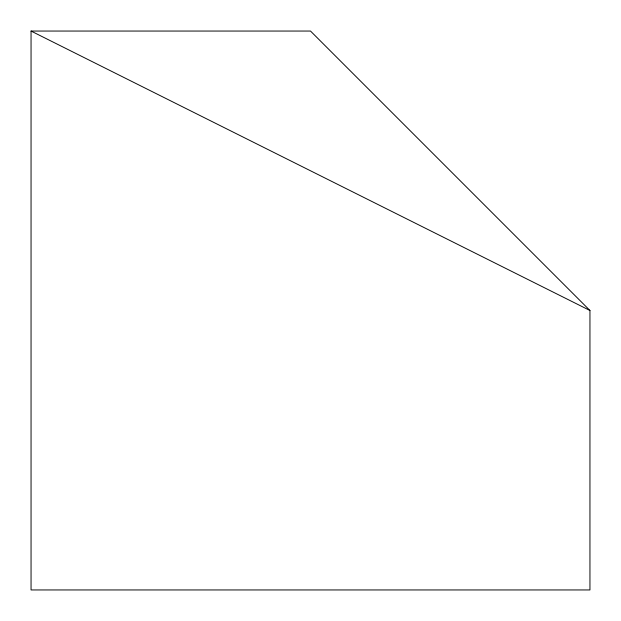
<?xml version="1.0" encoding="UTF-8"?>
<svg xmlns="http://www.w3.org/2000/svg" width="621" height="621" viewBox="0 0 621 621"><rect width="100%" height="100%" fill="white"/><g stroke="black" fill="none" stroke-linecap="round" stroke-linejoin="round"><path stroke-width="0.93" d="M31.05 31.05L310.5 31.05L589.95 310.5L589.95 589.95L31.05 589.95L31.05 31.05L589.95 310.5"/></g></svg>
